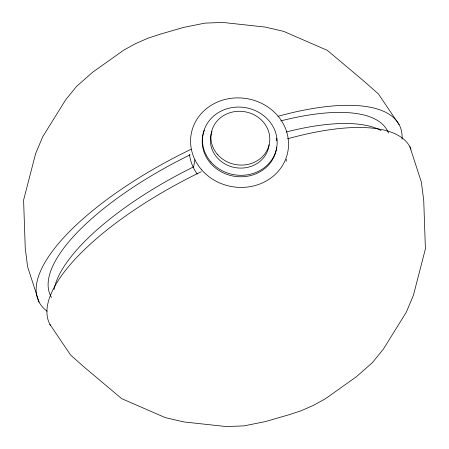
<?xml version="1.0" encoding="UTF-8"?>
<svg xmlns="http://www.w3.org/2000/svg" width="449" height="449" viewBox="0 0 449 449"><rect width="100%" height="100%" fill="white"/><g stroke="black" fill="none" stroke-linecap="round" stroke-linejoin="round"><path stroke-width="0.67" d="M193.48 167.752L194.911 159.715M399.122 124.682L378.378 93.903L364.077 81.286L327.372 50.389L283.656 31.357L265.151 27.063L222.827 22.45L204.952 23.118L183.501 27.44L160.254 34.186L148.063 38.165L135.604 43.609L123.733 50.153L92.713 72.188L76.555 86.399L65.576 99.959L42.767 136.67L35.623 153.609L23.595 200.119L25.256 248.286L27.602 266.796L39.08 302.143M49.878 324.318L70.622 355.097L84.923 367.714L121.628 398.611L165.344 417.643L183.849 421.937L226.173 426.55L244.048 425.882L265.499 421.56L288.746 414.814L300.937 410.835L313.396 405.391L325.267 398.847L356.287 376.812L372.446 362.601L383.424 349.041L406.233 312.33L413.377 295.391L425.405 248.881L423.744 200.714L421.398 182.204L409.92 146.857M388.52 132.966L387.319 130.502A187.559 65.358 -26 0 0 280.805 120.893M51.478 297.564L50.877 296.329A187.559 65.358 -26 0 1 190.123 154.832M50.524 325.446A200.714 69.937 -26 0 1 201.264 171.743M287.528 138.808A200.714 69.937 -26 0 1 411.026 149.208M54.026 289.667A187.559 65.358 -26 0 1 193.654 166.832M286.204 131.984A187.559 65.358 -26 0 1 381.061 130.513M47.162 311.236A200.714 69.937 -26 0 1 191.089 149.27M277.998 116.291A200.714 69.937 -26 0 1 402.068 139.184M276.724 147.16A37.452 34.029 10.1 0 1 231.398 175.694A37.452 34.029 10.1 0 1 204.362 130.165M276.421 138.247A37.452 34.029 10.1 0 1 276.786 140.975M269.114 144.746A29.522 26.822 10.1 0 1 233.474 167.258A29.522 26.822 10.1 0 1 212.018 131.501M286.484 159.311A49.121 44.631 10.1 0 1 286.069 161.337M197.268 174.139A49.121 44.631 10.1 0 1 189.467 154.417M210.918 161.926A37.452 34.029 10.1 0 0 274.76 154.304A37.452 34.029 10.1 0 0 233.777 107.339A37.452 34.029 10.1 0 0 210.918 161.926M217.574 154.529A29.522 26.822 10.1 0 0 267.896 148.524A29.522 26.822 10.1 0 0 235.59 111.504A29.522 26.822 10.1 0 0 217.574 154.529M201.652 169.845A49.121 44.631 10.1 0 0 285.39 159.85A49.121 44.631 10.1 0 0 231.633 98.247A49.121 44.631 10.1 0 0 201.652 169.845"/></g></svg>
